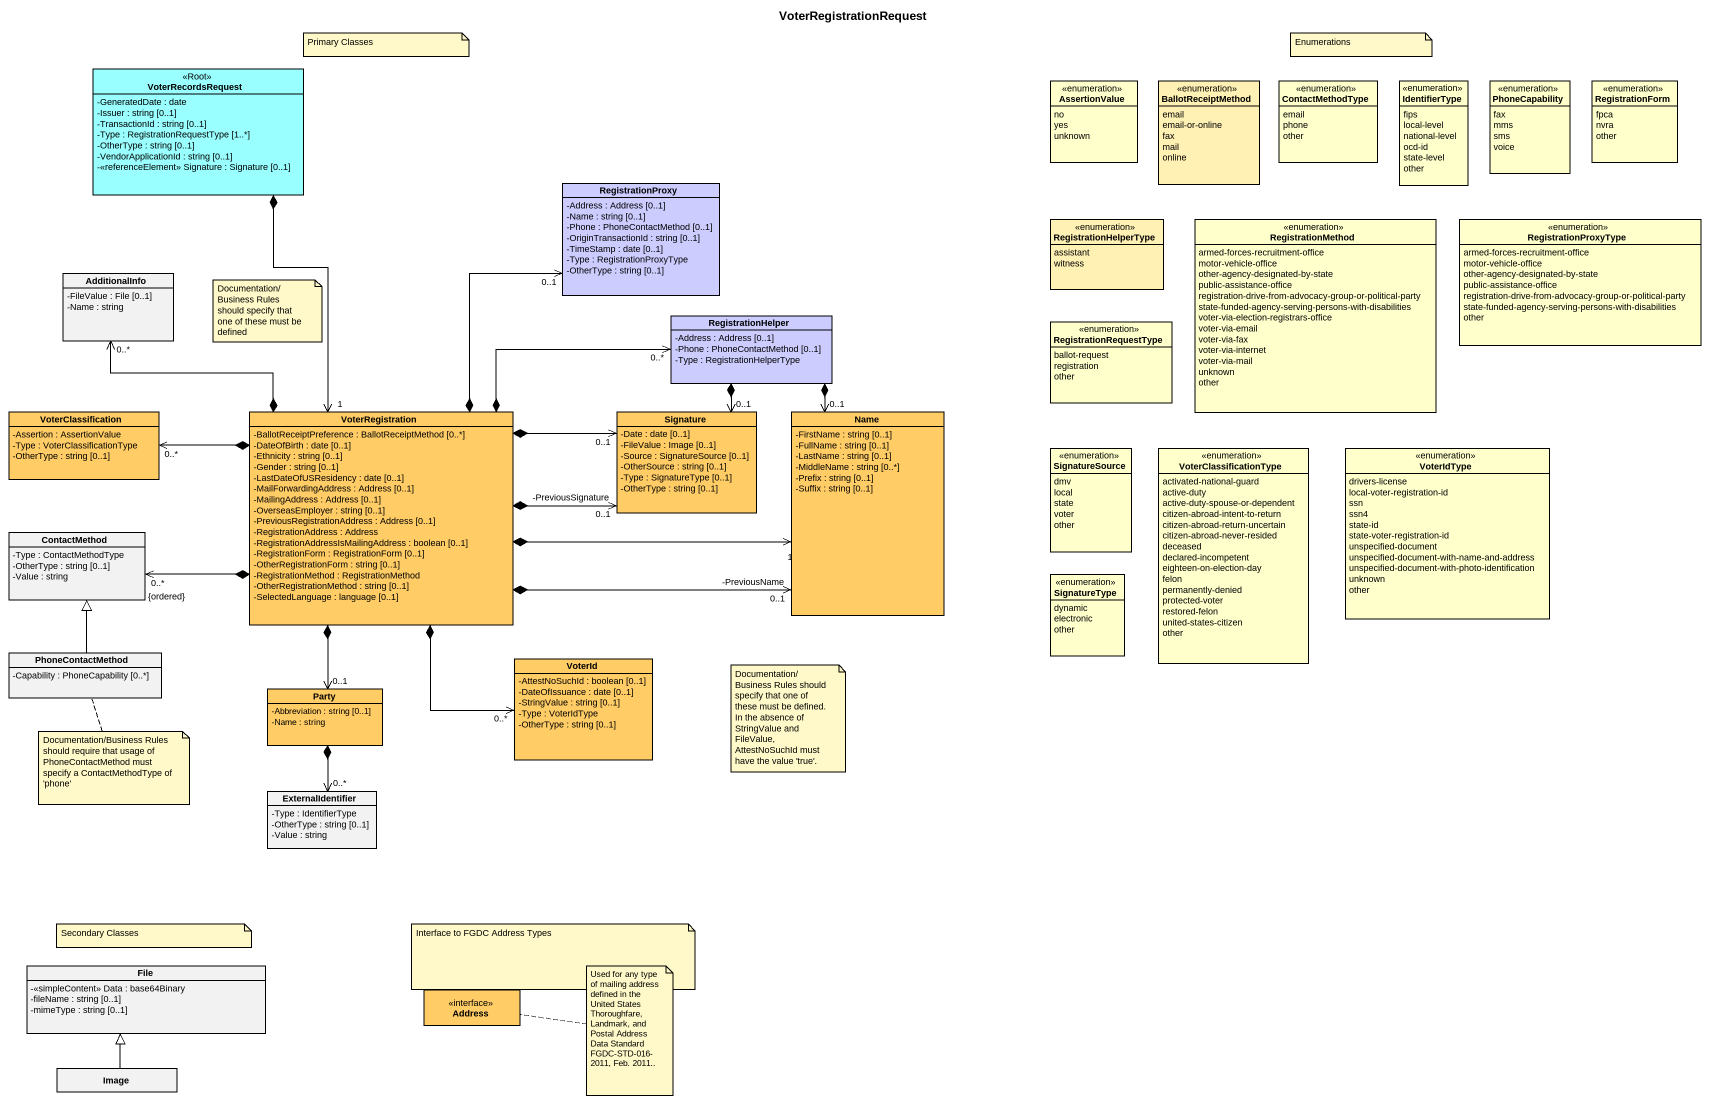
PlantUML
@startuml
title VoterRegistrationRequest
hide circle
hide empty members
skinparam classAttributeIconSize 0
class VoterRecordsRequest <<Root>> #99FFFF {
  -GeneratedDate : date
  -Issuer : string [0..1]
  -TransactionId : string [0..1]
  -Type : RegistrationRequestType [1..*]
  -OtherType : string [0..1]
  -VendorApplicationId : string [0..1]
  -<<referenceElement>> Signature : Signature [0..1]
}
enum AssertionValue #FFFFCC {
  no
  yes
  unknown
}
enum BallotReceiptMethod #FFF0B4 {
  email
  email-or-online
  fax
  mail
  online
}
enum ContactMethodType #FFFFCC {
  email
  phone
  other
}
enum IdentifierType #FFFFCC {
  fips
  local-level
  national-level
  ocd-id
  state-level
  other
}
enum PhoneCapability #FFFFCC {
  fax
  mms
  sms
  voice
}
enum RegistrationForm #FFFFCC {
  fpca
  nvra
  other
}
class RegistrationProxy #CCCCFF {
  -Address : Address [0..1]
  -Name : string [0..1]
  -Phone : PhoneContactMethod [0..1]
  -OriginTransactionId : string [0..1]
  -TimeStamp : date [0..1]
  -Type : RegistrationProxyType
  -OtherType : string [0..1]
}
enum RegistrationHelperType #FFF0B4 {
  assistant
  witness
}
enum RegistrationMethod #FFFFCC {
  armed-forces-recruitment-office
  motor-vehicle-office
  other-agency-designated-by-state
  public-assistance-office
  registration-drive-from-advocacy-group-or-political-party
  state-funded-agency-serving-persons-with-disabilities
  voter-via-election-registrars-office
  voter-via-email
  voter-via-fax
  voter-via-internet
  voter-via-mail
  unknown
  other
}
enum RegistrationProxyType #FFFFCC {
  armed-forces-recruitment-office
  motor-vehicle-office
  other-agency-designated-by-state
  public-assistance-office
  registration-drive-from-advocacy-group-or-political-party
  state-funded-agency-serving-persons-with-disabilities
  other
}
class AdditionalInfo {
  -FileValue : File [0..1]
  -Name : string
}
class RegistrationHelper #CCCCFF {
  -Address : Address [0..1]
  -Phone : PhoneContactMethod [0..1]
  -Type : RegistrationHelperType
}
enum RegistrationRequestType #FFFFCC {
  ballot-request
  registration
  other
}
class VoterClassification #FFCC66 {
  -Assertion : AssertionValue
  -Type : VoterClassificationType
  -OtherType : string [0..1]
}
class VoterRegistration #FFCC66 {
  -BallotReceiptPreference : BallotReceiptMethod [0..*]
  -DateOfBirth : date [0..1]
  -Ethnicity : string [0..1]
  -Gender : string [0..1]
  -LastDateOfUSResidency : date [0..1]
  -MailForwardingAddress : Address [0..1]
  -MailingAddress : Address [0..1]
  -OverseasEmployer : string [0..1]
  -PreviousRegistrationAddress : Address [0..1]
  -RegistrationAddress : Address
  -RegistrationAddressIsMailingAddress : boolean [0..1]
  -RegistrationForm : RegistrationForm [0..1]
  -OtherRegistrationForm : string [0..1]
  -RegistrationMethod : RegistrationMethod
  -OtherRegistrationMethod : string [0..1]
  -SelectedLanguage : language [0..1]
}
class Signature #FFCC66 {
  -Date : date [0..1]
  -FileValue : Image [0..1]
  -Source : SignatureSource [0..1]
  -OtherSource : string [0..1]
  -Type : SignatureType [0..1]
  -OtherType : string [0..1]
}
class Name #FFCC66 {
  -FirstName : string [0..1]
  -FullName : string [0..1]
  -LastName : string [0..1]
  -MiddleName : string [0..*]
  -Prefix : string [0..1]
  -Suffix : string [0..1]
}
enum SignatureSource #FFFFCC {
  dmv
  local
  state
  voter
  other
}
enum VoterClassificationType #FFFFCC {
  activated-national-guard
  active-duty
  active-duty-spouse-or-dependent
  citizen-abroad-intent-to-return
  citizen-abroad-return-uncertain
  citizen-abroad-never-resided
  deceased
  declared-incompetent
  eighteen-on-election-day
  felon
  permanently-denied
  protected-voter
  restored-felon
  united-states-citizen
  other
}
enum VoterIdType #FFFFCC {
  drivers-license
  local-voter-registration-id
  ssn
  ssn4
  state-id
  state-voter-registration-id
  unspecified-document
  unspecified-document-with-name-and-address
  unspecified-document-with-photo-identification
  unknown
  other
}
class ContactMethod {
  -Type : ContactMethodType
  -OtherType : string [0..1]
  -Value : string
}
enum SignatureType #FFFFCC {
  dynamic
  electronic
  other
}
class PhoneContactMethod {
  -Capability : PhoneCapability [0..*]
}
class VoterId #FFCC66 {
  -AttestNoSuchId : boolean [0..1]
  -DateOfIssuance : date [0..1]
  -StringValue : string [0..1]
  -Type : VoterIdType
  -OtherType : string [0..1]
}
class Party #FFCC66 {
  -Abbreviation : string [0..1]
  -Name : string
}
class ExternalIdentifier {
  -Type : IdentifierType
  -OtherType : string [0..1]
  -Value : string
}
class "File" as File_ {
  -<<simpleContent>> Data : base64Binary
  -fileName : string [0..1]
  -mimeType : string [0..1]
}
interface Address #FFCC66
class Image
VoterRecordsRequest *--> "1" VoterRegistration
RegistrationHelper *--> "0..1" Signature
RegistrationHelper *--> "0..1" Name
VoterRegistration *-up-> "0..1" RegistrationProxy
VoterRegistration *-up-> "0..*" AdditionalInfo
VoterRegistration *-right-> "0..*" RegistrationHelper
VoterRegistration *-left-> "0..*" VoterClassification
VoterRegistration *-right-> "0..1" Signature
VoterRegistration *-right-> "0..1\n-PreviousSignature" Signature
VoterRegistration *-right-> "-PreviousName\n0..1" Name
VoterRegistration *-right-> "1" Name
VoterRegistration *-left-> "0..*\n{ordered}" ContactMethod
VoterRegistration *--> "0..*" VoterId
VoterRegistration *--> "0..1" Party
PhoneContactMethod -up-|> ContactMethod
Party *--> "0..*" ExternalIdentifier
Image -up-|> File_
note as N1
  Primary Classes
end note
note as N2
  Enumerations
end note
note as N3
  Documentation/Business Rules should specify that one of these must be defined
end note
note as N4
  Documentation/Business Rules should specify that one of these must be defined. In the absence of StringValue and FileValue, AttestNoSuchId must have the value 'true'.
end note
note bottom of PhoneContactMethod : Documentation/Business Rules should require that usage of PhoneContactMethod must specify a ContactMethodType of 'phone'
note as N6
  Secondary Classes
end note
note as N7
  Interface to FGDC Address Types
end note
note right of Address : Used for any type of mailing address defined in the United States Thoroughfare, Landmark, and Postal Address Data Standard FGDC-STD-016-2011, Feb. 2011..
@enduml
